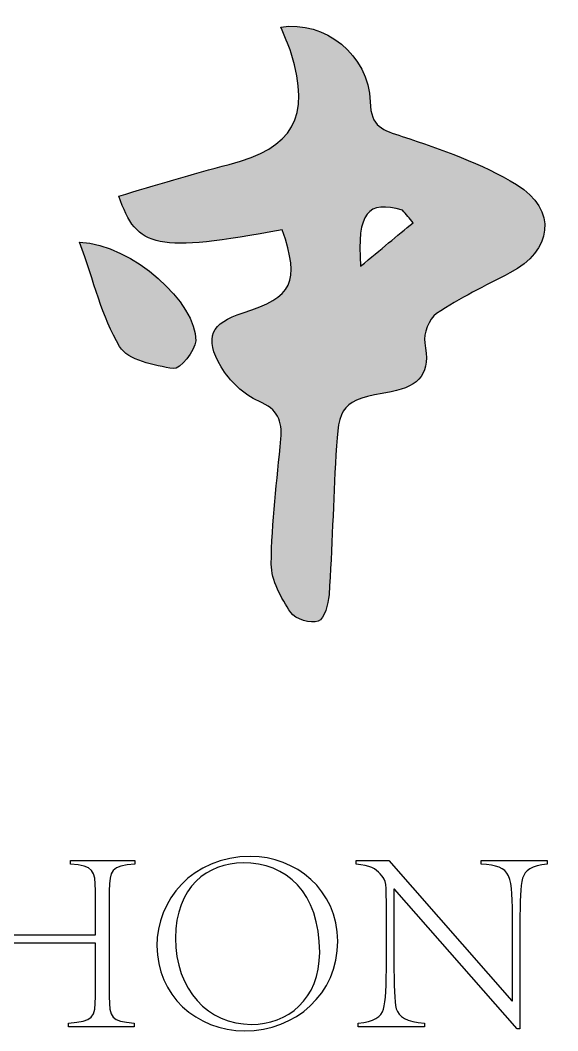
# Model space of a CAD drawing. Extents: x -191212 to 1245715665, y -234495 to 250873.
# Drawn here: x 294978 to 296408, y 8484 to 11175 of the extents above; entities that cross this region are included whole.
import ezdxf

# ---------------------------------------------------------------- set-up
doc = ezdxf.new("R2010")
doc.units = 0
doc.header["$LTSCALE"] = 500
doc.layers.get('0').update_dxf_attribs({"linetype": 'CONTINUOUS'})

msp = doc.modelspace()

# ---------------------------------------------------------------- hatches: boundary and pattern name
h = msp.add_hatch(color=256)
edge = h.paths.add_edge_path()
edge.add_spline(control_points=[(295675.2, 10617.3), (295722.7, 10476.7), (295704.1, 10438.8), (295570.7, 10396.4)], knot_values=[20, 20, 20, 20, 21, 21, 21, 21], degree=3, periodic=0)
edge.add_spline(control_points=[(295570.7, 10396.4), (295485.8, 10369.3), (295466.2, 10330.1), (295512.5, 10252.5)], knot_values=[19, 19, 19, 19, 20, 20, 20, 20], degree=3, periodic=0)
edge.add_spline(control_points=[(295512.5, 10252.5), (295535, 10214.8), (295572.7, 10177.6), (295612.4, 10160.9)], knot_values=[18, 18, 18, 18, 19, 19, 19, 19], degree=3, periodic=0)
edge.add_spline(control_points=[(295612.4, 10160.9), (295663.7, 10139.1), (295675.6, 10108.6), (295671.4, 10060.6)], knot_values=[17, 17, 17, 17, 18, 18, 18, 18], degree=3, periodic=0)
edge.add_spline(control_points=[(295671.4, 10060.6), (295661.6, 9949.4), (295646.8, 9838.2), (295646, 9726.9)], knot_values=[16, 16, 16, 16, 17, 17, 17, 17], degree=3, periodic=0)
edge.add_spline(control_points=[(295646, 9726.9), (295645.7, 9683.6), (295672.4, 9636.5), (295697.6, 9598.3)], knot_values=[15, 15, 15, 15, 16, 16, 16, 16], degree=3, periodic=0)
edge.add_spline(control_points=[(295697.6, 9598.3), (295709.2, 9580.5), (295751.5, 9567.3), (295770.7, 9575)], knot_values=[14, 14, 14, 14, 15, 15, 15, 15], degree=3, periodic=0)
edge.add_spline(control_points=[(295770.7, 9575), (295787.5, 9581.6), (295797.9, 9620.3), (295799.5, 9645.6)], knot_values=[13, 13, 13, 13, 14, 14, 14, 14], degree=3, periodic=0)
edge.add_spline(control_points=[(295799.5, 9645.6), (295807.7, 9769.5), (295810.9, 9893.8), (295817.9, 10017.8)], knot_values=[12, 12, 12, 12, 13, 13, 13, 13], degree=3, periodic=0)
edge.add_spline(control_points=[(295817.9, 10017.8), (295825.4, 10153.3), (295831, 10161.5), (295964.9, 10186.2)], knot_values=[11, 11, 11, 11, 12, 12, 12, 12], degree=3, periodic=0)
edge.add_spline(control_points=[(295964.9, 10186.2), (296042.7, 10200.6), (296070.1, 10237), (296054.2, 10316)], knot_values=[10, 10, 10, 10, 11, 11, 11, 11], degree=3, periodic=0)
edge.add_spline(control_points=[(296054.2, 10316), (296049.5, 10339.8), (296065.8, 10380.8), (296085.7, 10394.2)], knot_values=[9, 9, 9, 9, 10, 10, 10, 10], degree=3, periodic=0)
edge.add_spline(control_points=[(296085.7, 10394.2), (296147.4, 10435.4), (296214.8, 10468.3), (296281.1, 10502.4)], knot_values=[8, 8, 8, 8, 9, 9, 9, 9], degree=3, periodic=0)
edge.add_spline(control_points=[(296281.1, 10502.4), (296393.6, 10560.2), (296408.3, 10670.6), (296298.8, 10737.6)], knot_values=[7, 7, 7, 7, 8, 8, 8, 8], degree=3, periodic=0)
edge.add_spline(control_points=[(296298.8, 10737.6), (296205.8, 10794.5), (296098.9, 10831.2), (295994.6, 10865.9)], knot_values=[6, 6, 6, 6, 7, 7, 7, 7], degree=3, periodic=0)
edge.add_spline(control_points=[(295994.6, 10865.9), (295942.8, 10883.1), (295910.9, 10890), (295908.9, 10958.3)], knot_values=[5, 5, 5, 5, 6, 6, 6, 6], degree=3, periodic=0)
edge.add_spline(control_points=[(295908.9, 10958.3), (295905.2, 11083.3), (295787.8, 11175.5), (295671.1, 11157.3)], knot_values=[4, 4, 4, 4, 5, 5, 5, 5], degree=3, periodic=0)
edge.add_spline(control_points=[(295671.1, 11157.3), (295680.5, 11133.9), (295691.6, 11111.6), (295698.7, 11088.1)], knot_values=[3, 3, 3, 3, 4, 4, 4, 4], degree=3, periodic=0)
edge.add_spline(control_points=[(295698.7, 11088.1), (295750.8, 10915.5), (295704.8, 10835.5), (295533.6, 10791.5)], knot_values=[2, 2, 2, 2, 3, 3, 3, 3], degree=3, periodic=0)
edge.add_spline(control_points=[(295533.6, 10791.5), (295435.3, 10766.2), (295338.3, 10735.6), (295240.4, 10707.3)], knot_values=[1, 1, 1, 1, 2, 2, 2, 2], degree=3, periodic=0)
edge.add_spline(control_points=[(295240.4, 10707.3), (295287.2, 10566), (295342, 10555.6), (295675.2, 10617.3)], knot_values=[0, 0, 0, 0, 1, 1, 1, 1], degree=3, periodic=0)
edge = h.paths.add_edge_path(flags=16)
edge.add_spline(control_points=[(295883.7, 10520.4), (295873.3, 10663.9), (295902.6, 10696.2), (295995, 10669.6)], knot_values=[1, 1, 1, 1, 2, 2, 2, 2], degree=3, periodic=0)
edge.add_spline(control_points=[(295995, 10669.6), (296004.3, 10658.5), (296013.7, 10647.4), (296023.1, 10636.3)], knot_values=[0, 0, 0, 0, 1, 1, 1, 1], degree=3, periodic=0)
edge.add_spline(control_points=[(296023.1, 10636.3), (295980.7, 10601.1), (295938.4, 10565.9), (295883.7, 10520.4)], knot_values=[2, 2, 2, 2, 3, 3, 3, 3], degree=3, periodic=0)
h = msp.add_hatch(color=256)
edge = h.paths.add_edge_path()
edge.add_spline(control_points=[(295242.3, 10306.4), (295264.1, 10269.9), (295334.7, 10255.5), (295385.8, 10247.6)], knot_values=[2, 2, 2, 2, 3, 3, 3, 3], degree=3, periodic=0)
edge.add_spline(control_points=[(295385.8, 10247.6), (295402.2, 10245), (295443.5, 10294.7), (295444.7, 10321.7)], knot_values=[1, 1, 1, 1, 2, 2, 2, 2], degree=3, periodic=0)
edge.add_spline(control_points=[(295444.7, 10321.7), (295448.8, 10420.3), (295276.9, 10578.4), (295136, 10584.1)], knot_values=[0, 0, 0, 0, 1, 1, 1, 1], degree=3, periodic=0)
edge.add_spline(control_points=[(295136, 10584.1), (295173.9, 10479.4), (295195.2, 10385.2), (295242.3, 10306.4)], knot_values=[3, 3, 3, 3, 4, 4, 4, 4], degree=3, periodic=0)

# ---------------------------------------------------------------- linework, layer by layer
for points in [[(295671.1, 11157.3), (295787.8, 11175.5), (295905.2, 11083.3), (295908.9, 10958.3)], [(295698.7, 11088.1), (295691.6, 11111.6), (295680.5, 11133.9), (295671.1, 11157.3)], [(295533.6, 10791.5), (295704.8, 10835.5), (295750.8, 10915.5), (295698.7, 11088.1)], [(295908.9, 10958.3), (295910.9, 10890), (295942.8, 10883.1), (295994.6, 10865.9)], [(295994.6, 10865.9), (296098.9, 10831.2), (296205.8, 10794.5), (296298.8, 10737.6)], [(295240.4, 10707.3), (295338.3, 10735.6), (295435.3, 10766.2), (295533.6, 10791.5)], [(296298.8, 10737.6), (296408.3, 10670.6), (296393.6, 10560.2), (296281.1, 10502.4)], [(295675.2, 10617.3), (295342, 10555.6), (295287.2, 10566), (295240.4, 10707.3)], [(295995, 10669.6), (295902.6, 10696.2), (295873.3, 10663.9), (295883.7, 10520.4)], [(296023.1, 10636.3), (296013.7, 10647.4), (296004.3, 10658.5), (295995, 10669.6)], [(295883.7, 10520.4), (295938.4, 10565.9), (295980.7, 10601.1), (296023.1, 10636.3)], [(295570.7, 10396.4), (295704.1, 10438.8), (295722.7, 10476.7), (295675.2, 10617.3)], [(295136, 10584.1), (295276.9, 10578.4), (295448.8, 10420.3), (295444.7, 10321.7)], [(295242.3, 10306.4), (295195.2, 10385.2), (295173.9, 10479.4), (295136, 10584.1)], [(296281.1, 10502.4), (296214.8, 10468.3), (296147.4, 10435.4), (296085.7, 10394.2)], [(295512.5, 10252.5), (295466.2, 10330.1), (295485.8, 10369.3), (295570.7, 10396.4)], [(296085.7, 10394.2), (296065.8, 10380.8), (296049.5, 10339.8), (296054.2, 10316)], [(295444.7, 10321.7), (295443.5, 10294.7), (295402.2, 10245), (295385.8, 10247.6)], [(296054.2, 10316), (296070.1, 10237), (296042.7, 10200.6), (295964.9, 10186.2)], [(295385.8, 10247.6), (295334.7, 10255.5), (295264.1, 10269.9), (295242.3, 10306.4)], [(295612.4, 10160.9), (295572.7, 10177.6), (295535, 10214.8), (295512.5, 10252.5)], [(295964.9, 10186.2), (295831, 10161.5), (295825.4, 10153.3), (295817.9, 10017.8)], [(295671.4, 10060.6), (295675.6, 10108.6), (295663.7, 10139.1), (295612.4, 10160.9)], [(295646, 9726.9), (295646.8, 9838.2), (295661.6, 9949.4), (295671.4, 10060.6)], [(295817.9, 10017.8), (295810.9, 9893.8), (295807.7, 9769.5), (295799.5, 9645.6)], [(295697.6, 9598.3), (295672.4, 9636.5), (295645.7, 9683.6), (295646, 9726.9)], [(295799.5, 9645.6), (295797.9, 9620.3), (295787.5, 9581.6), (295770.7, 9575)], [(295770.7, 9575), (295751.5, 9567.3), (295709.2, 9580.5), (295697.6, 9598.3)], [(295111.5, 8928), (295111.5, 8928), (295111.5, 8937.9), (295111.5, 8937.9)], [(295111.5, 8937.9), (295111.5, 8937.9), (295282.8, 8937.9), (295282.8, 8937.9)], [(295282.8, 8937.9), (295282.8, 8937.9), (295282.8, 8928), (295282.8, 8928)], [(295871.6, 8928), (295871.6, 8928), (295871.6, 8937.9), (295871.6, 8937.9)], [(295871.6, 8937.9), (295871.6, 8937.9), (295958.6, 8937.9), (295958.6, 8937.9)], [(295958.6, 8937.9), (295958.6, 8937.9), (296285.6, 8564.2), (296285.6, 8564.2)], [(296204.3, 8928), (296204.3, 8928), (296204.3, 8937.9), (296204.3, 8937.9)], [(296204.3, 8937.9), (296204.3, 8937.9), (296379.8, 8937.9), (296379.8, 8937.9)], [(296379.8, 8937.9), (296379.8, 8937.9), (296379.8, 8928), (296379.8, 8928)], [(295178, 8857.2), (295178, 8912.4), (295172.4, 8923.1), (295111.5, 8928)], [(295282.8, 8928), (295220.5, 8923.1), (295214.9, 8912.4), (295214.9, 8857.2)], [(295570.8, 8931.5), (295476.7, 8930.9), (295391, 8867.8), (295391, 8731.2)], [(295936, 8901.8), (295923.9, 8916), (295909.1, 8923.8), (295871.6, 8928)], [(296287.8, 8765.9), (296287.8, 8903.9), (296287.1, 8922.3), (296204.3, 8928)], [(296379.8, 8928), (296338.8, 8924.4), (296321, 8911), (296314.7, 8890.5)], [(295952.2, 8826.8), (295952.2, 8889.8), (295948.7, 8886.2), (295936, 8901.8)], [(296314.7, 8890.5), (296308.3, 8868.6), (296307.6, 8832.5), (296307.6, 8765.9)], [(295178, 8739.7), (295178, 8739.7), (295178, 8857.2), (295178, 8857.2)], [(295214.9, 8857.2), (295214.9, 8857.2), (295214.9, 8575.5), (295214.9, 8575.5)], [(295973.5, 8861.5), (295973.5, 8861.5), (295972.1, 8861.5), (295972.1, 8861.5)], [(295972.1, 8861.5), (295972.1, 8861.5), (295972.1, 8673.2), (295972.1, 8673.2)], [(296299.8, 8489.8), (296299.8, 8489.8), (295973.5, 8861.5), (295973.5, 8861.5)], [(295952.2, 8673.2), (295952.2, 8673.2), (295952.2, 8826.8), (295952.2, 8826.8)], [(296287.8, 8564.2), (296287.8, 8564.2), (296287.8, 8765.9), (296287.8, 8765.9)], [(296307.6, 8765.9), (296307.6, 8765.9), (296307.6, 8489.8), (296307.6, 8489.8)], [(294879.3, 8739.7), (294879.3, 8739.7), (295178, 8739.7), (295178, 8739.7)], [(295178, 8717.8), (295178, 8717.8), (294879.3, 8717.8), (294879.3, 8717.8)], [(295178, 8575.5), (295178, 8575.5), (295178, 8717.8), (295178, 8717.8)], [(295944.5, 8541.5), (295950.1, 8562.7), (295952.2, 8601.7), (295952.2, 8673.2)], [(295972.1, 8673.2), (295972.8, 8601.7), (295973.5, 8562.7), (295978.4, 8542.9)], [(295105.9, 8504.7), (295172.4, 8509), (295178, 8519.6), (295178, 8575.5)], [(295214.9, 8575.5), (295214.9, 8519.6), (295220.5, 8509), (295280.7, 8504.7)], [(296285.6, 8564.2), (296285.6, 8564.2), (296287.8, 8564.2), (296287.8, 8564.2)], [(295877.2, 8504.7), (295919, 8507.5), (295938.8, 8521.7), (295944.5, 8541.5)], [(295978.4, 8542.9), (295984.8, 8521), (296006, 8508.2), (296053.5, 8504.7)], [(295105.9, 8494.8), (295105.9, 8494.8), (295105.9, 8504.7), (295105.9, 8504.7)], [(295280.7, 8504.7), (295280.7, 8504.7), (295280.7, 8494.8), (295280.7, 8494.8)], [(295877.2, 8494.8), (295877.2, 8494.8), (295877.2, 8504.7), (295877.2, 8504.7)], [(296053.5, 8504.7), (296053.5, 8504.7), (296053.5, 8494.8), (296053.5, 8494.8)], [(295280.7, 8494.8), (295280.7, 8494.8), (295105.9, 8494.8), (295105.9, 8494.8)], [(296053.5, 8494.8), (296053.5, 8494.8), (295877.2, 8494.8), (295877.2, 8494.8)], [(296307.6, 8489.8), (296307.6, 8489.8), (296299.8, 8489.8), (296299.8, 8489.8)]]:
    msp.add_open_spline(points, degree=3)
for points, knots in [([(295822.8, 8722.7), (295822.8, 8581.9), (295710.3, 8484.2), (295575.8, 8484.2), (295446.2, 8484.2), (295341.5, 8579.7), (295341.5, 8710.7), (295341.5, 8829.6), (295433.5, 8948.5), (295591.3, 8948.5), (295709.6, 8948.5), (295822.8, 8860), (295822.8, 8722.7)], [0, 0, 0, 0, 1, 1, 1, 2, 2, 2, 3, 3, 3, 4, 4, 4, 4]), ([(295391, 8731.2), (295391, 8593.2), (295478.1, 8501.2), (295592.8, 8501.2), (295688.3, 8501.2), (295774.7, 8567), (295774.7, 8693), (295774.7, 8853.7), (295684.8, 8931.5), (295570.8, 8931.5)], [0, 0, 0, 0, 1, 1, 1, 2, 2, 2, 3, 3, 3, 3])]:
    msp.add_open_spline(points, degree=3, knots=knots)

doc.saveas('drawing.dxf')
